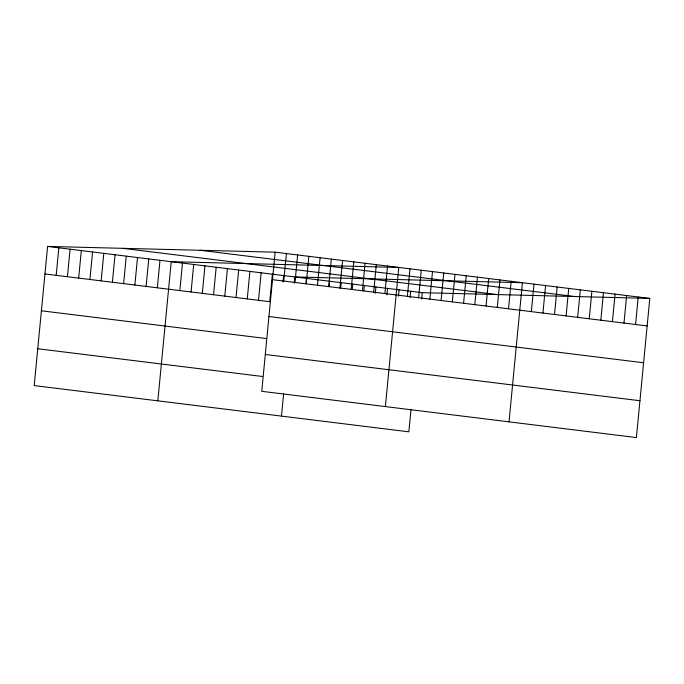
<?xml version="1.0" encoding="UTF-8"?>
<svg xmlns="http://www.w3.org/2000/svg" width="684" height="684" viewBox="0 0 684 684"><rect width="100%" height="100%" fill="white"/><g stroke="black" fill="none" stroke-linecap="round" stroke-linejoin="round"><path stroke-width="1.03" d="M275.148 252.174L261.75 391.316L636.402 437.572L649.8 298.421L275.148 252.174L47.598 246.428L34.2 385.579L408.852 431.826L411.024 409.314M56.191 275.327L58.841 247.822M67.425 276.721L70.076 249.207M78.669 278.106L81.319 250.592M89.912 279.491L92.554 251.986M101.146 280.876L103.797 253.371M112.39 282.27L115.04 254.756M123.624 283.655L126.275 256.141M134.868 285.04L137.518 257.535M146.102 286.425L148.753 258.92M157.346 287.819L159.996 260.305M157.833 400.841L171.231 261.69L398.781 267.435L385.383 406.578M179.824 290.589L182.474 263.083M191.067 291.983L193.709 264.469M202.302 293.368L204.952 265.854M213.545 294.753L216.195 267.247M224.779 296.138L227.43 268.632M236.023 297.531L238.673 270.018M247.266 298.917L249.908 271.403M258.501 300.302L261.151 272.796M272.386 274.181L269.744 301.687L44.947 273.942M283.022 281.919L283.629 275.567M283.74 281.064L286.391 253.559M281.475 416.103L283.638 393.591M294.257 283.304L294.872 276.952L522.422 282.697L509.016 421.84M294.975 282.458L297.625 254.944M305.936 283.672L306.449 278.388M306.218 283.843L308.869 256.329M317.453 285.228L320.103 257.723M328.696 286.613L331.347 259.108M329.098 286.536L329.611 281.244M339.939 288.007L342.581 260.493M340.683 287.964L341.188 282.672M351.174 289.392L353.825 261.878M352.26 289.392L352.773 284.099M362.417 290.777L365.068 263.272M363.837 290.82L364.35 285.536M373.652 292.162L376.303 264.657M375.319 293.308L375.926 286.964M384.895 293.556L387.546 266.042M386.896 294.744L387.512 288.392M398.481 296.172L399.088 289.819M407.373 296.326L410.024 268.821M410.058 297.6L410.674 291.247M418.617 297.72L421.258 270.206M421.643 299.028L422.25 292.684L649.8 298.421M429.851 299.105L432.502 271.591M441.094 300.49L443.745 272.984M452.329 301.875L454.98 274.369M463.572 303.268L466.223 275.755M474.807 304.654L477.458 277.14M486.05 306.039L488.701 278.533M497.294 307.432L499.936 279.918M508.528 308.817L511.179 281.304M531.348 311.63L533.999 284.125M542.934 313.058L545.576 285.553M554.51 314.495L557.161 286.981M566.087 315.923L568.737 288.409M577.672 317.35L580.323 289.845M589.249 318.778L591.899 291.273M600.834 320.206L603.476 292.701M612.411 321.642L615.061 294.129M623.988 323.07L626.638 295.556M635.573 324.498L638.223 296.984M200.053 250.276L574.705 296.523M122.692 248.326L497.345 294.573M47.598 246.428L422.25 292.684M272.497 279.679L647.149 325.926M268.949 316.521L643.601 362.768M41.399 310.784L266.196 338.529M265.298 354.474L639.95 400.73M37.748 348.737L262.536 376.491"/></g></svg>
